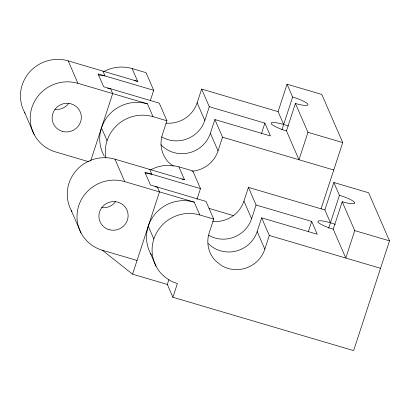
<?xml version="1.0" encoding="UTF-8"?>
<svg xmlns="http://www.w3.org/2000/svg" width="410" height="410" viewBox="0 0 410 410"><rect width="100%" height="100%" fill="white"/><g stroke="black" fill="none" stroke-linecap="round" stroke-linejoin="round"><path stroke-width="0.61" d="M90.666 160.966L112.688 93.582L110.597 88.77L107.579 88.293M150.367 100.44L153.683 90.302L146.022 72.662L132.117 68.562A36.685 35.629 -23.5 0 0 104.258 71.35M153.683 90.302L98.077 73.892L103.648 86.72L159.259 103.13L166.921 120.771L162.437 134.49A29.346 28.5 -23.5 0 0 168.571 162.35L173.445 166.311M330.45 222.768L324.879 209.94L333.848 182.501L368.6 192.761L389.5 240.865L353.63 350.611L172.902 297.27L167.331 284.443L132.573 274.188L159.48 191.875L157.389 187.068L154.975 186.683M165.978 123.097A29.346 28.5 -23.5 0 0 197.143 102.792L201.628 89.078L278.088 111.643L283.664 124.471M161.678 136.925A29.346 28.5 -23.5 0 0 204.81 120.432L209.29 106.713L201.628 89.078M191.957 171.242A29.346 28.5 -23.5 0 0 218.043 150.9L210.381 133.26L214.866 119.546L270.472 135.956L264.901 123.128L209.29 106.713M167.331 284.443L168.889 279.671M196.964 199.337L200.469 188.6L192.808 170.96L178.909 166.855A36.685 35.629 -23.5 0 0 151.049 169.648M218.043 150.9L222.527 137.181L214.866 119.546M172.902 297.27L177.386 283.556A36.685 35.629 -23.5 0 1 153.842 238.999L148.266 226.171M200.469 188.6L144.863 172.185L150.439 185.012L206.046 201.428L213.707 219.068L209.223 232.783A29.346 28.5 -23.5 0 0 215.363 260.647L221.169 265.367A29.346 28.5 -23.5 0 0 264.834 249.198L269.319 235.478L261.652 217.838L317.263 234.253L311.687 221.426L256.081 205.01L248.419 187.37L324.879 209.94M261.529 133.445L264.901 123.128M212.764 221.395A29.346 28.5 -23.5 0 0 243.935 201.09L248.419 187.37M278.088 111.643L287.056 84.209L321.814 94.464L342.714 142.572L321.045 208.854M208.47 235.222A29.346 28.5 -23.5 0 0 251.596 218.73L256.081 205.01M281.88 129.919L292.632 97.037L287.056 84.209M295.415 103.448L307.956 132.312L298.987 159.751L286.452 130.887L295.415 103.448A14.673 2.65 18.1 0 0 307.925 104.345A14.673 2.65 18.1 0 0 292.632 97.037M264.834 249.198L257.167 231.558L261.652 217.838M308.325 231.711L311.687 221.426M328.671 228.216L339.418 195.329L333.848 182.501M342.207 201.746L354.747 230.61L345.779 258.044L333.238 229.18L342.207 201.746A14.673 2.65 18.1 0 0 354.711 202.642A14.673 2.65 18.1 0 0 339.418 195.329M98.385 74.886L105.027 75.942L102.936 71.13M145.171 173.184L151.813 174.24L149.727 169.427M25.066 113.247A36.685 35.629 -23.5 0 1 28.746 73.052A36.685 35.629 -23.5 0 1 68.183 60.875L137.693 81.39L132.117 68.562M307.956 132.312L342.714 142.572M89.052 161.812L55.514 151.915A36.685 35.629 -23.5 0 1 31.97 107.358A36.685 35.629 -23.5 0 1 77.936 83.322L147.446 103.838L153.017 116.665L166.921 120.771M222.527 137.181L333.745 170.006M71.852 211.545A36.685 35.629 -23.5 0 1 75.532 171.349A36.685 35.629 -23.5 0 1 114.969 159.167L184.479 179.688L178.909 166.855M354.747 230.61L389.5 240.865M132.573 274.188L102.305 250.213A36.685 35.629 -23.5 0 1 78.756 205.656A36.685 35.629 -23.5 0 1 124.722 181.62L194.232 202.135L199.808 214.963L213.707 219.068M209.018 208.403L233.521 215.634M269.319 235.478L380.531 268.304M102.305 250.213L137.058 260.468M243.935 201.09L251.596 218.73M197.143 102.792L204.81 120.432M101.48 127.874L107.051 140.707M114.969 159.167L124.722 181.62M68.183 60.875L77.936 83.322M150.521 253.426L156.097 266.254M71.258 210.463L81.011 232.911M24.472 112.166L34.225 134.613M153.842 238.999A36.685 35.629 -23.5 0 1 199.808 214.963M151.434 255.046A36.685 35.629 -23.5 0 1 154.596 214.558A36.685 35.629 -23.5 0 1 194.232 202.135M115.671 201.5A14.673 14.253 -23.5 0 1 101.762 207.685M182.04 179.057A36.685 35.629 -23.5 0 1 184.479 179.688M333.238 229.18A14.673 2.65 18.1 0 1 317.909 221.379A14.673 2.65 18.1 0 1 335.288 224.362M257.167 231.558A29.346 28.5 -23.5 0 1 208.126 243.453M286.452 130.887A14.673 2.65 18.1 0 1 271.123 123.082A14.673 2.65 18.1 0 1 288.496 126.065M134.629 80.626A36.685 35.629 -23.5 0 1 137.693 81.39M68.885 103.202A14.673 14.253 -23.5 0 1 54.976 109.393M104.33 156.21A36.685 35.629 -23.5 0 1 108.009 116.015A36.685 35.629 -23.5 0 1 147.446 103.838M105.862 158.014A36.685 35.629 -23.5 0 1 153.017 116.665M210.381 133.26A29.346 28.5 -23.5 0 1 160.91 144.715M109.029 229.631A14.673 14.253 -23.5 0 0 127.797 212.611A14.673 14.253 -23.5 0 0 103.715 205.502A14.673 14.253 -23.5 0 0 109.029 229.631M62.243 131.338A14.673 14.253 -23.5 0 0 81.006 114.313A14.673 14.253 -23.5 0 0 56.928 107.205A14.673 14.253 -23.5 0 0 62.243 131.338"/></g></svg>
